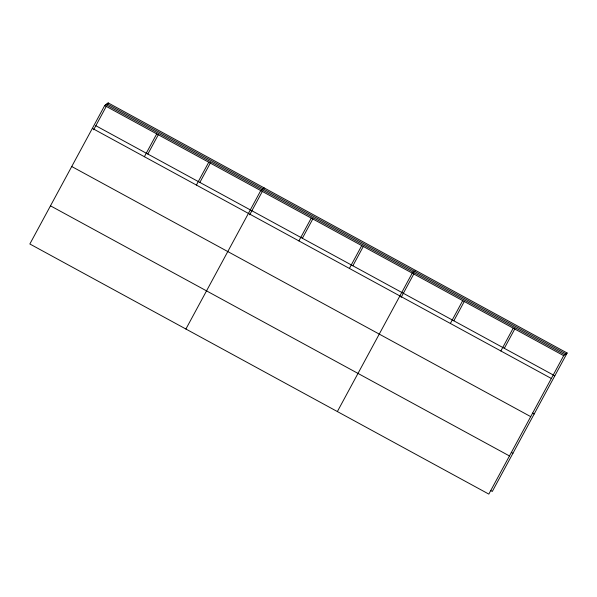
<?xml version="1.0" encoding="UTF-8"?>
<svg xmlns="http://www.w3.org/2000/svg" width="597" height="597" viewBox="0 0 597 597"><rect width="100%" height="100%" fill="white"/><g stroke="black" fill="none" stroke-linecap="round" stroke-linejoin="round"><path stroke-width="0.9" d="M104.699 105.55L29.85 243.986L488.831 494.1L563.68 355.663L567.15 353.014L108.169 102.9L104.699 105.55L563.68 355.663M93.639 129.773L106.408 106.154M107.288 104.527L108.169 102.9M144.384 156.713L156.72 133.892M147.847 154.063L158.429 134.504M196.398 185.055L208.741 162.242M199.868 182.406L210.442 162.847M185.906 329.022L260.755 190.585L264.225 187.936M249.695 214.816L262.464 191.197M298.903 240.919L311.246 218.099M302.373 238.27L312.947 218.711M349.394 268.434L361.73 245.613M352.864 265.784L363.439 246.225M337.365 411.564L412.221 273.127L415.684 270.478M401.154 297.351L413.922 273.739M450.369 323.455L462.705 300.642M453.839 320.805L464.414 301.246M500.861 350.969L513.196 328.156M504.323 348.32L514.898 328.76M567.15 353.014L492.301 491.45L490.667 490.562M107.027 103.774L566.008 353.894M105.848 104.669L564.829 354.79M95.833 125.713L554.814 375.834M92.363 128.362L551.344 378.483M532.554 413.102L534.181 413.99M71.737 166.518L530.718 416.639M511.301 452.414L512.927 453.302M50.484 205.831L509.457 455.951"/></g></svg>
